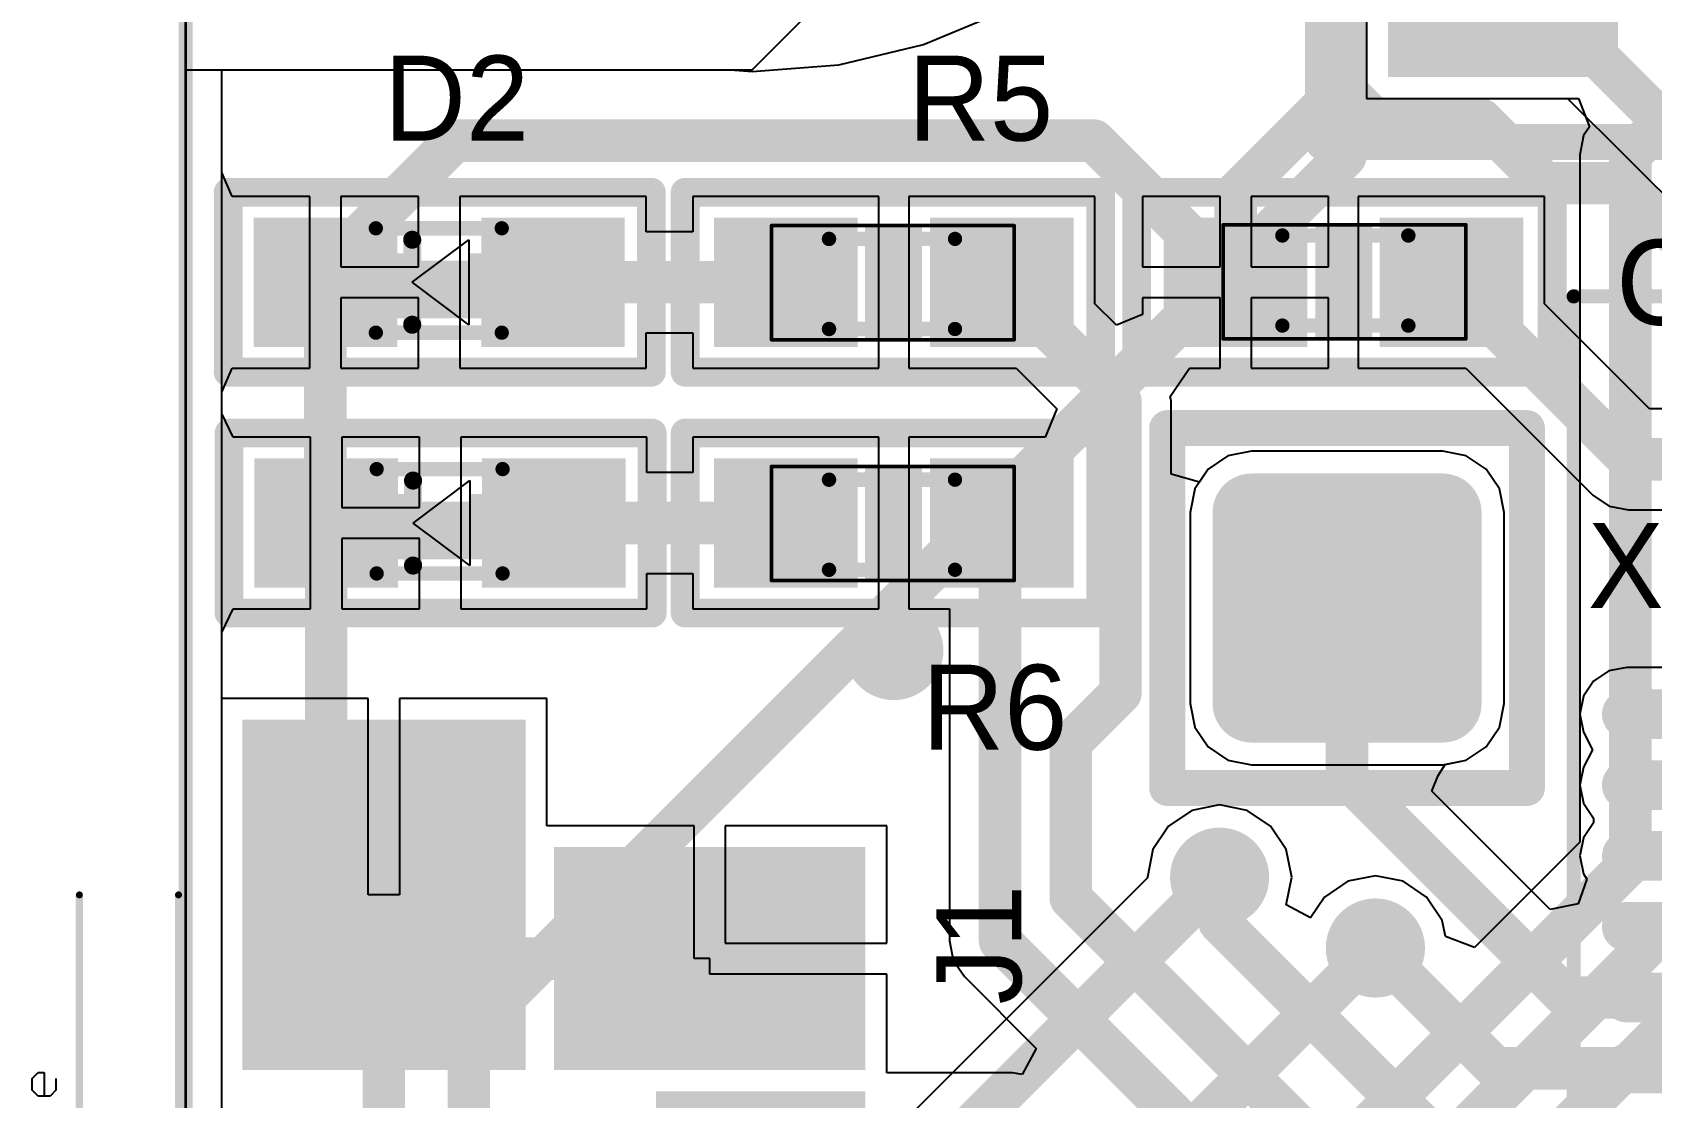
# Model space of a CAD drawing. Header units: millimetres. Extents: x 59 to 152, y 30 to 146.
# Drawn here: x 58.92 to 70.35, y 124.84 to 132.36 of the extents above; entities that cross this region are included whole.
import ezdxf

# ---------------------------------------------------------------- set-up
doc = ezdxf.new("R2010")
doc.units = ezdxf.units.MM
for name, color, linetype in [('BottomLayer', 5, 'Continuous'), ('BottomSolder', 6, 'Continuous'), ('KeepOutLayer', 6, 'Continuous'), ('Mechanical1', 6, 'Continuous'), ('Mechanical15', 56, 'Continuous'), ('Mechanical16', 56, 'Continuous'), ('Mechanical6', 56, 'Continuous'), ('MultiLayer', 9, 'Continuous'), ('PadHoleLayer', 156, 'Continuous'), ('TopLayer', 1, 'Continuous'), ('TopOverlay', 2, 'Continuous'), ('TopPaste', 8, 'Continuous'), ('TopSolder', 216, 'Continuous'), ('ViaHoleLayer', 16, 'Continuous')]:
    doc.layers.add(name, color=color, linetype=linetype)

# ---------------------------------------------------------------- blocks, each defined once
blk = doc.blocks.new('C0603_176')
at = {"layer": 'Mechanical16'}
for points, const_width in [([(-0.85, 0.406), (0.864, 0.406)], 0.0254), ([(-0.85, -0.4), (-0.85, 0.406)], 0.0254), ([(-0.432, 0.33), (0.457, 0.33)], 0.102), ([(0.864, -0.4), (0.864, 0.406)], 0.0254), ([(-0.432, -0.306), (0.457, -0.306)], 0.102), ([(-0.85, -0.4), (0.864, -0.4)], 0.0254)]:
    blk.add_lwpolyline(points, dxfattribs=dict(at, const_width=const_width))
for points, const_width in [([(-0.856, 0.406, 1), (-0.844, 0.406, 1)], 0.0127), ([(-0.856, 0.406, 1), (-0.844, 0.406, 1)], 0.0127), ([(-0.457, 0.33, 1), (-0.407, 0.33, 1)], 0.0508), ([(0.432, 0.33, 1), (0.483, 0.33, 1)], 0.0508), ([(0.857, 0.406, 1), (0.87, 0.406, 1)], 0.0127), ([(0.857, 0.406, 1), (0.87, 0.406, 1)], 0.0127), ([(-0.457, -0.306, 1), (-0.407, -0.306, 1)], 0.0508), ([(0.432, -0.306, 1), (0.483, -0.306, 1)], 0.0508), ([(-0.856, -0.4, 1), (-0.844, -0.4, 1)], 0.0127), ([(-0.856, -0.4, 1), (-0.844, -0.4, 1)], 0.0127), ([(0.857, -0.4, 1), (0.87, -0.4, 1)], 0.0127), ([(0.857, -0.4, 1), (0.87, -0.4, 1)], 0.0127)]:
    blk.add_lwpolyline(points, format="xyb", close=True, dxfattribs=dict(at, const_width=const_width))
for points in [[(-0.838, -0.4), (-0.432, -0.4), (-0.838, 0.406), (-0.432, 0.406)], [(0.432, -0.4), (0.838, -0.4), (0.432, 0.406), (0.838, 0.406)]]:
    blk.add_solid(points, dxfattribs=at)
at = {"layer": 'Mechanical6'}
blk.add_solid([(-0.2, -0.4), (0.203, -0.4), (-0.2, 0.406), (0.203, 0.406)], dxfattribs=at)
at = {"layer": 'TopLayer'}
for points in [[(-1.219, -0.406), (-0.305, -0.406), (-1.219, 0.406), (-0.305, 0.406)], [(0.305, -0.406), (1.219, -0.406), (0.305, 0.406), (1.219, 0.406)]]:
    blk.add_solid(points, dxfattribs=at)
at = {"layer": 'TopOverlay', "const_width": 0.203}
for points in [[(-1.46, 0.635), (1.473, 0.635)], [(-1.46, -0.635), (-1.46, 0.635)], [(1.473, -0.635), (1.473, 0.635)], [(-1.46, -0.635), (1.473, -0.635)]]:
    blk.add_lwpolyline(points, dxfattribs=at)
at = {"layer": 'TopOverlay', "const_width": 0.102}
for points in [[(-1.511, 0.635, 1), (-1.41, 0.635, 1)], [(-1.511, 0.635, 1), (-1.41, 0.635, 1)], [(1.422, 0.635, 1), (1.524, 0.635, 1)], [(1.422, 0.635, 1), (1.524, 0.635, 1)], [(-1.511, -0.635, 1), (-1.41, -0.635, 1)], [(-1.511, -0.635, 1), (-1.41, -0.635, 1)], [(1.422, -0.635, 1), (1.524, -0.635, 1)], [(1.422, -0.635, 1), (1.524, -0.635, 1)]]:
    blk.add_lwpolyline(points, format="xyb", close=True, dxfattribs=at)
at = {"layer": 'TopPaste'}
for points in [[(-1.219, -0.406), (-0.305, -0.406), (-1.219, 0.406), (-0.305, 0.406)], [(0.305, -0.406), (1.219, -0.406), (0.305, 0.406), (1.219, 0.406)]]:
    blk.add_solid(points, dxfattribs=at)
at = {"layer": 'TopSolder'}
for points in [[(-1.269, -0.456), (-0.255, -0.456), (-1.269, 0.456), (-0.255, 0.456)], [(0.255, -0.456), (1.269, -0.456), (0.255, 0.456), (1.269, 0.456)]]:
    blk.add_solid(points, dxfattribs=at)
blk = doc.blocks.new('CHIP_LED0603_215')
at = {"layer": 'Mechanical16', "const_width": 0.102}
for points in [[(-0.356, 0.457), (-0.356, -0.432)], [(0.381, 0.457), (0.381, -0.432)]]:
    blk.add_lwpolyline(points, dxfattribs=at)
at = {"layer": 'Mechanical16', "const_width": 0.0508}
for points in [[(-0.381, 0.457, 1), (-0.331, 0.457, 1)], [(0.356, 0.457, 1), (0.406, 0.457, 1)], [(-0.381, -0.432, 1), (-0.331, -0.432, 1)], [(0.356, -0.432, 1), (0.406, -0.432, 1)]]:
    blk.add_lwpolyline(points, format="xyb", close=True, dxfattribs=at)
at = {"layer": 'Mechanical16'}
for points in [[(-0.203, 0.203), (0.203, 0.203), (-0.203, 1.067), (0.203, 1.067)], [(-0.203, -1.067), (0.203, -1.067), (-0.203, -0.203), (0.203, -0.203)]]:
    blk.add_solid(points, dxfattribs=at)
at = {"layer": 'Mechanical6'}
blk.add_solid([(-0.255, -0.402), (0.152, -0.402), (-0.255, 0.405), (0.152, 0.405)], dxfattribs=at)
at = {"layer": 'TopLayer'}
for points in [[(0.406, 0.356), (0.406, 1.27), (-0.406, 0.356), (-0.406, 1.27)], [(0.406, -1.251), (0.406, -0.337), (-0.406, -1.251), (-0.406, -0.337)]]:
    blk.add_solid(points, dxfattribs=at)
at = {"layer": 'TopOverlay'}
for p, q in [((-0.3, -0.2), (0, 0.2)), ((0, 0.2), (0.3, -0.2)), ((0.3, -0.2), (-0.3, -0.2))]:
    blk.add_line(p, q, dxfattribs=at)
for points, const_width in [([(-0.635, 1.499), (0.635, 1.499)], 0.203), ([(-0.635, 1.499), (-0.635, -1.488)], 0.203), ([(0.635, 1.499), (0.635, -1.488)], 0.203), ([(-0.3, 0.2), (0.3, 0.2)], 0.127), ([(-0.635, -1.488), (0.635, -1.488)], 0.203)]:
    blk.add_lwpolyline(points, dxfattribs=dict(at, const_width=const_width))
for points, const_width in [([(-0.686, 1.499, 1), (-0.584, 1.499, 1)], 0.102), ([(-0.686, 1.499, 1), (-0.584, 1.499, 1)], 0.102), ([(0.584, 1.499, 1), (0.686, 1.499, 1)], 0.102), ([(0.584, 1.499, 1), (0.686, 1.499, 1)], 0.102), ([(-0.332, 0.2, 1), (-0.268, 0.2, 1)], 0.0635), ([(0.268, 0.2, 1), (0.332, 0.2, 1)], 0.0635), ([(-0.686, -1.488, 1), (-0.584, -1.488, 1)], 0.102), ([(-0.686, -1.488, 1), (-0.584, -1.488, 1)], 0.102), ([(0.584, -1.488, 1), (0.686, -1.488, 1)], 0.102), ([(0.584, -1.488, 1), (0.686, -1.488, 1)], 0.102)]:
    blk.add_lwpolyline(points, format="xyb", close=True, dxfattribs=dict(at, const_width=const_width))
at = {"layer": 'TopPaste'}
for points in [[(0.406, 0.356), (0.406, 1.27), (-0.406, 0.356), (-0.406, 1.27)], [(0.406, -1.251), (0.406, -0.337), (-0.406, -1.251), (-0.406, -0.337)]]:
    blk.add_solid(points, dxfattribs=at)
at = {"layer": 'TopSolder'}
for points in [[(0.456, 0.306), (0.456, 1.32), (-0.456, 0.306), (-0.456, 1.32)], [(0.456, -1.301), (0.456, -0.287), (-0.456, -1.301), (-0.456, -0.287)]]:
    blk.add_solid(points, dxfattribs=at)
blk = doc.blocks.new('CHIP_LED0603_216')
at = {"layer": 'Mechanical16', "const_width": 0.102}
for points in [[(-0.356, 0.457), (-0.356, -0.432)], [(0.381, 0.457), (0.381, -0.432)]]:
    blk.add_lwpolyline(points, dxfattribs=at)
at = {"layer": 'Mechanical16', "const_width": 0.0508}
for points in [[(-0.381, 0.457, 1), (-0.331, 0.457, 1)], [(0.356, 0.457, 1), (0.406, 0.457, 1)], [(-0.381, -0.432, 1), (-0.331, -0.432, 1)], [(0.356, -0.432, 1), (0.406, -0.432, 1)]]:
    blk.add_lwpolyline(points, format="xyb", close=True, dxfattribs=at)
at = {"layer": 'Mechanical16'}
for points in [[(-0.202, 0.203), (0.205, 0.203), (-0.202, 1.067), (0.205, 1.067)], [(-0.202, -1.067), (0.205, -1.067), (-0.202, -0.203), (0.205, -0.203)]]:
    blk.add_solid(points, dxfattribs=at)
at = {"layer": 'Mechanical6'}
blk.add_solid([(-0.255, -0.4), (0.152, -0.4), (-0.255, 0.406), (0.152, 0.406)], dxfattribs=at)
at = {"layer": 'TopLayer'}
for points in [[(0.406, 0.356), (0.406, 1.27), (-0.406, 0.356), (-0.406, 1.27)], [(0.406, -1.251), (0.406, -0.337), (-0.406, -1.251), (-0.406, -0.337)]]:
    blk.add_solid(points, dxfattribs=at)
at = {"layer": 'TopOverlay'}
for p, q in [((-0.3, -0.2), (0, 0.2)), ((0, 0.2), (0.3, -0.2)), ((0.3, -0.2), (-0.3, -0.2))]:
    blk.add_line(p, q, dxfattribs=at)
for points, const_width in [([(-0.635, 1.499), (0.635, 1.499)], 0.203), ([(-0.635, 1.499), (-0.635, -1.488)], 0.203), ([(0.635, 1.499), (0.635, -1.488)], 0.203), ([(-0.3, 0.2), (0.3, 0.2)], 0.127), ([(-0.635, -1.488), (0.635, -1.488)], 0.203)]:
    blk.add_lwpolyline(points, dxfattribs=dict(at, const_width=const_width))
for points, const_width in [([(-0.686, 1.499, 1), (-0.584, 1.499, 1)], 0.102), ([(-0.686, 1.499, 1), (-0.584, 1.499, 1)], 0.102), ([(0.584, 1.499, 1), (0.686, 1.499, 1)], 0.102), ([(0.584, 1.499, 1), (0.686, 1.499, 1)], 0.102), ([(-0.332, 0.2, 1), (-0.268, 0.2, 1)], 0.0635), ([(0.268, 0.2, 1), (0.332, 0.2, 1)], 0.0635), ([(-0.686, -1.488, 1), (-0.584, -1.488, 1)], 0.102), ([(-0.686, -1.488, 1), (-0.584, -1.488, 1)], 0.102), ([(0.584, -1.488, 1), (0.686, -1.488, 1)], 0.102), ([(0.584, -1.488, 1), (0.686, -1.488, 1)], 0.102)]:
    blk.add_lwpolyline(points, format="xyb", close=True, dxfattribs=dict(at, const_width=const_width))
at = {"layer": 'TopPaste'}
for points in [[(0.406, 0.356), (0.406, 1.27), (-0.406, 0.356), (-0.406, 1.27)], [(0.406, -1.251), (0.406, -0.337), (-0.406, -1.251), (-0.406, -0.337)]]:
    blk.add_solid(points, dxfattribs=at)
at = {"layer": 'TopSolder'}
for points in [[(0.456, 0.306), (0.456, 1.32), (-0.456, 0.306), (-0.456, 1.32)], [(0.456, -1.301), (0.456, -0.287), (-0.456, -1.301), (-0.456, -0.287)]]:
    blk.add_solid(points, dxfattribs=at)
blk = doc.blocks.new('USB_______B_238')
at = {"layer": 'Mechanical1'}
for p, q in [((-5.142, 1.616), (-5.1, 1.658)), ((-5.142, 1.533), (-5.142, 1.616)), ((-5.1, 1.658), (-5.058, 1.658)), ((-5.058, 1.658), (-5.058, 1.491)), ((-4.975, 1.616), (-4.975, 1.533)), ((-5.1, 1.491), (-5.142, 1.533)), ((-5.017, 1.491), (-5.1, 1.491)), ((-4.975, 1.533), (-5.017, 1.491))]:
    blk.add_line(p, q, dxfattribs=at)
at = {"layer": 'Mechanical1', "const_width": 0.05}
for points in [[(-4.81, -2.912), (-4.81, 2.912)], [(-4.11, -2.912), (-4.11, 2.912)]]:
    blk.add_lwpolyline(points, dxfattribs=at)
at = {"layer": 'Mechanical1', "const_width": 0.025}
for points in [[(-4.822, 2.912, 1), (-4.798, 2.912, 1)], [(-4.122, 2.912, 1), (-4.098, 2.912, 1)]]:
    blk.add_lwpolyline(points, format="xyb", close=True, dxfattribs=at)
at = {"layer": 'PadHoleLayer'}
blk.add_lwpolyline([(-0.36, 2.462), (-0.36, 2.462, -1), (-0.36, 2.462), (-0.36, 2.462, -1)], format="xyb", close=True, dxfattribs=at)
at = {"layer": 'TopLayer'}
for points in [[(-3.61, 1.725), (-1.71, 1.725), (-3.61, 4.1), (-1.71, 4.1)], [(-1.41, 1.725), (0.69, 1.725), (-1.41, 3.2), (0.69, 3.2)]]:
    blk.add_solid(points, dxfattribs=at)
at = {"layer": 'TopPaste'}
for points in [[(-3.61, 1.725), (-1.71, 1.725), (-3.61, 4.1), (-1.71, 4.1)], [(-1.41, 1.725), (0.69, 1.725), (-1.41, 3.2), (0.69, 3.2)]]:
    blk.add_solid(points, dxfattribs=at)
at = {"layer": 'TopSolder'}
for points in [[(-3.66, 1.675), (-1.66, 1.675), (-3.66, 4.15), (-1.66, 4.15)], [(-1.46, 1.675), (0.74, 1.675), (-1.46, 3.25), (0.74, 3.25)], [(0.74, 1.075), (0.74, 1.525), (-0.74, 1.075), (-0.74, 1.525)]]:
    blk.add_solid(points, dxfattribs=at)
blk = doc.blocks.new('1X03_239')
at = {"layer": 'BottomLayer'}
blk.add_solid([(-1.778, -0.762), (-1.778, 0.762), (-3.302, -0.762), (-3.302, 0.762)], dxfattribs=at)
at = {"layer": 'BottomSolder'}
blk.add_solid([(-1.728, -0.812), (-1.728, 0.812), (-3.352, -0.812), (-3.352, 0.812)], dxfattribs=at)
at = {"layer": 'MultiLayer'}
blk.add_solid([(-1.778, -0.762), (-1.778, 0.762), (-3.302, -0.762), (-3.302, 0.762)], dxfattribs=at)
at = {"layer": 'PadHoleLayer', "const_width": 0.508}
blk.add_lwpolyline([(-2.794, 0, 1), (-2.286, 0, 1)], format="xyb", close=True, dxfattribs=at)
at = {"layer": 'TopLayer'}
blk.add_solid([(-1.778, -0.762), (-1.778, 0.762), (-3.302, -0.762), (-3.302, 0.762)], dxfattribs=at)
at = {"layer": 'TopOverlay', "const_width": 0.254}
for points in [[(-3.81, 1.27), (-3.81, -1.27)], [(-3.81, 1.27), (-1.27, 1.27)]]:
    blk.add_lwpolyline(points, dxfattribs=at)
at = {"layer": 'TopOverlay', "const_width": 0.127}
blk.add_lwpolyline([(-3.873, 1.27, 1), (-3.747, 1.27, 1)], format="xyb", close=True, dxfattribs=at)
blk.add_lwpolyline([(-3.873, 1.27, 1), (-3.747, 1.27, 1)], format="xyb", close=True, dxfattribs=at)
at = {"layer": 'TopSolder'}
blk.add_solid([(-1.728, -0.812), (-1.728, 0.812), (-3.352, -0.812), (-3.352, 0.812)], dxfattribs=at)
blk = doc.blocks.new('R0603_257')
at = {"layer": 'Mechanical16'}
for points, const_width in [([(-0.85, 0.406), (-0.85, -0.4)], 0.0254), ([(0.864, 0.406), (-0.85, 0.406)], 0.0254), ([(0.457, 0.33), (-0.432, 0.33)], 0.102), ([(0.864, 0.406), (0.864, -0.4)], 0.0254), ([(0.457, -0.306), (-0.432, -0.306)], 0.102), ([(0.864, -0.4), (-0.85, -0.4)], 0.0254)]:
    blk.add_lwpolyline(points, dxfattribs=dict(at, const_width=const_width))
for points, const_width in [([(-0.856, 0.406, 1), (-0.844, 0.406, 1)], 0.0127), ([(-0.856, 0.406, 1), (-0.844, 0.406, 1)], 0.0127), ([(-0.457, 0.33, 1), (-0.407, 0.33, 1)], 0.0508), ([(0.432, 0.33, 1), (0.483, 0.33, 1)], 0.0508), ([(0.857, 0.406, 1), (0.87, 0.406, 1)], 0.0127), ([(0.857, 0.406, 1), (0.87, 0.406, 1)], 0.0127), ([(-0.457, -0.306, 1), (-0.407, -0.306, 1)], 0.0508), ([(0.432, -0.306, 1), (0.483, -0.306, 1)], 0.0508), ([(-0.856, -0.4, 1), (-0.844, -0.4, 1)], 0.0127), ([(-0.856, -0.4, 1), (-0.844, -0.4, 1)], 0.0127), ([(0.857, -0.4, 1), (0.87, -0.4, 1)], 0.0127), ([(0.857, -0.4, 1), (0.87, -0.4, 1)], 0.0127)]:
    blk.add_lwpolyline(points, format="xyb", close=True, dxfattribs=dict(at, const_width=const_width))
for points in [[(-0.838, -0.4), (-0.432, -0.4), (-0.838, 0.406), (-0.432, 0.406)], [(0.432, -0.4), (0.838, -0.4), (0.432, 0.406), (0.838, 0.406)]]:
    blk.add_solid(points, dxfattribs=at)
at = {"layer": 'Mechanical6'}
blk.add_solid([(-0.2, -0.4), (0.203, -0.4), (-0.2, 0.406), (0.203, 0.406)], dxfattribs=at)
at = {"layer": 'TopLayer'}
for points in [[(-1.219, -0.406), (-0.305, -0.406), (-1.219, 0.406), (-0.305, 0.406)], [(0.305, -0.406), (1.219, -0.406), (0.305, 0.406), (1.219, 0.406)]]:
    blk.add_solid(points, dxfattribs=at)
at = {"layer": 'TopOverlay', "const_width": 0.203}
for points in [[(-1.46, 0.635), (-1.46, -0.635)], [(1.473, 0.635), (-1.46, 0.635)], [(1.473, 0.635), (1.473, -0.635)], [(1.473, -0.635), (-1.46, -0.635)]]:
    blk.add_lwpolyline(points, dxfattribs=at)
at = {"layer": 'TopOverlay', "const_width": 0.102}
for points in [[(-1.511, 0.635, 1), (-1.41, 0.635, 1)], [(-1.511, 0.635, 1), (-1.41, 0.635, 1)], [(1.422, 0.635, 1), (1.524, 0.635, 1)], [(1.422, 0.635, 1), (1.524, 0.635, 1)], [(-1.511, -0.635, 1), (-1.41, -0.635, 1)], [(-1.511, -0.635, 1), (-1.41, -0.635, 1)], [(1.422, -0.635, 1), (1.524, -0.635, 1)], [(1.422, -0.635, 1), (1.524, -0.635, 1)]]:
    blk.add_lwpolyline(points, format="xyb", close=True, dxfattribs=at)
at = {"layer": 'TopPaste'}
for points in [[(-1.219, -0.406), (-0.305, -0.406), (-1.219, 0.406), (-0.305, 0.406)], [(0.305, -0.406), (1.219, -0.406), (0.305, 0.406), (1.219, 0.406)]]:
    blk.add_solid(points, dxfattribs=at)
at = {"layer": 'TopSolder'}
for points in [[(-1.269, -0.456), (-0.255, -0.456), (-1.269, 0.456), (-0.255, 0.456)], [(0.255, -0.456), (1.269, -0.456), (0.255, 0.456), (1.269, 0.456)]]:
    blk.add_solid(points, dxfattribs=at)
blk = doc.blocks.new('R0603_258')
at = {"layer": 'Mechanical16'}
for points, const_width in [([(-0.85, 0.406), (-0.85, -0.4)], 0.0254), ([(0.864, 0.406), (-0.85, 0.406)], 0.0254), ([(0.457, 0.33), (-0.432, 0.33)], 0.102), ([(0.864, 0.406), (0.864, -0.4)], 0.0254), ([(0.457, -0.306), (-0.432, -0.306)], 0.102), ([(0.864, -0.4), (-0.85, -0.4)], 0.0254)]:
    blk.add_lwpolyline(points, dxfattribs=dict(at, const_width=const_width))
for points, const_width in [([(-0.856, 0.406, 1), (-0.844, 0.406, 1)], 0.0127), ([(-0.856, 0.406, 1), (-0.844, 0.406, 1)], 0.0127), ([(-0.457, 0.33, 1), (-0.407, 0.33, 1)], 0.0508), ([(0.432, 0.33, 1), (0.483, 0.33, 1)], 0.0508), ([(0.857, 0.406, 1), (0.87, 0.406, 1)], 0.0127), ([(0.857, 0.406, 1), (0.87, 0.406, 1)], 0.0127), ([(-0.457, -0.306, 1), (-0.407, -0.306, 1)], 0.0508), ([(0.432, -0.306, 1), (0.483, -0.306, 1)], 0.0508), ([(-0.856, -0.4, 1), (-0.844, -0.4, 1)], 0.0127), ([(-0.856, -0.4, 1), (-0.844, -0.4, 1)], 0.0127), ([(0.857, -0.4, 1), (0.87, -0.4, 1)], 0.0127), ([(0.857, -0.4, 1), (0.87, -0.4, 1)], 0.0127)]:
    blk.add_lwpolyline(points, format="xyb", close=True, dxfattribs=dict(at, const_width=const_width))
for points in [[(-0.838, -0.4), (-0.432, -0.4), (-0.838, 0.406), (-0.432, 0.406)], [(0.432, -0.4), (0.838, -0.4), (0.432, 0.406), (0.838, 0.406)]]:
    blk.add_solid(points, dxfattribs=at)
at = {"layer": 'Mechanical6'}
blk.add_solid([(-0.2, -0.4), (0.203, -0.4), (-0.2, 0.406), (0.203, 0.406)], dxfattribs=at)
at = {"layer": 'TopLayer'}
for points in [[(-1.219, -0.406), (-0.305, -0.406), (-1.219, 0.406), (-0.305, 0.406)], [(0.305, -0.406), (1.219, -0.406), (0.305, 0.406), (1.219, 0.406)]]:
    blk.add_solid(points, dxfattribs=at)
at = {"layer": 'TopOverlay', "const_width": 0.203}
for points in [[(-1.46, 0.635), (-1.46, -0.635)], [(1.473, 0.635), (-1.46, 0.635)], [(1.473, 0.635), (1.473, -0.635)], [(1.473, -0.635), (-1.46, -0.635)]]:
    blk.add_lwpolyline(points, dxfattribs=at)
at = {"layer": 'TopOverlay', "const_width": 0.102}
for points in [[(-1.511, 0.635, 1), (-1.41, 0.635, 1)], [(-1.511, 0.635, 1), (-1.41, 0.635, 1)], [(1.422, 0.635, 1), (1.524, 0.635, 1)], [(1.422, 0.635, 1), (1.524, 0.635, 1)], [(-1.511, -0.635, 1), (-1.41, -0.635, 1)], [(-1.511, -0.635, 1), (-1.41, -0.635, 1)], [(1.422, -0.635, 1), (1.524, -0.635, 1)], [(1.422, -0.635, 1), (1.524, -0.635, 1)]]:
    blk.add_lwpolyline(points, format="xyb", close=True, dxfattribs=at)
at = {"layer": 'TopPaste'}
for points in [[(-1.219, -0.406), (-0.305, -0.406), (-1.219, 0.406), (-0.305, 0.406)], [(0.305, -0.406), (1.219, -0.406), (0.305, 0.406), (1.219, 0.406)]]:
    blk.add_solid(points, dxfattribs=at)
at = {"layer": 'TopSolder'}
for points in [[(-1.269, -0.456), (-0.255, -0.456), (-1.269, 0.456), (-0.255, 0.456)], [(0.255, -0.456), (1.269, -0.456), (0.255, 0.456), (1.269, 0.456)]]:
    blk.add_solid(points, dxfattribs=at)
blk = doc.blocks.new('LQFP64_N_306')
at = {"layer": 'Mechanical15', "const_width": 0.1}
for points in [[(6.7, 6.7), (6.7, -6.7)], [(6.7, -6.7), (-6.7, -6.7)]]:
    blk.add_lwpolyline(points, dxfattribs=at)
at = {"layer": 'Mechanical15', "const_width": 0.05}
blk.add_lwpolyline([(6.675, -6.7, 1), (6.725, -6.7, 1)], format="xyb", close=True, dxfattribs=at)
blk.add_lwpolyline([(6.675, -6.7, 1), (6.725, -6.7, 1)], format="xyb", close=True, dxfattribs=at)
at = {"layer": 'TopLayer', "const_width": 0.25}
for points in [[(4.775, -1.25), (6.325, -1.25)], [(4.775, -1.75), (6.325, -1.75)], [(4.775, -2.25), (6.325, -2.25)], [(4.775, -2.75), (6.325, -2.75)], [(4.775, -3.25), (6.325, -3.25)], [(4.775, -3.75), (6.325, -3.75)]]:
    blk.add_lwpolyline(points, dxfattribs=at)
at = {"layer": 'TopLayer', "const_width": 0.125}
for points in [[(6.263, -1.25, 1), (6.388, -1.25, 1)], [(6.263, -1.75, 1), (6.388, -1.75, 1)], [(6.263, -2.25, 1), (6.388, -2.25, 1)], [(6.263, -2.75, 1), (6.388, -2.75, 1)], [(6.263, -3.25, 1), (6.388, -3.25, 1)], [(6.263, -3.75, 1), (6.388, -3.75, 1)]]:
    blk.add_lwpolyline(points, format="xyb", close=True, dxfattribs=at)
at = {"layer": 'TopPaste', "const_width": 0.25}
for points in [[(4.775, -1.25), (6.325, -1.25)], [(4.775, -1.75), (6.325, -1.75)], [(4.775, -2.25), (6.325, -2.25)], [(4.775, -2.75), (6.325, -2.75)], [(4.775, -3.25), (6.325, -3.25)], [(4.775, -3.75), (6.325, -3.75)]]:
    blk.add_lwpolyline(points, dxfattribs=at)
at = {"layer": 'TopPaste', "const_width": 0.125}
for points in [[(6.263, -1.25, 1), (6.388, -1.25, 1)], [(6.263, -1.75, 1), (6.388, -1.75, 1)], [(6.263, -2.25, 1), (6.388, -2.25, 1)], [(6.263, -2.75, 1), (6.388, -2.75, 1)], [(6.263, -3.25, 1), (6.388, -3.25, 1)], [(6.263, -3.75, 1), (6.388, -3.75, 1)]]:
    blk.add_lwpolyline(points, format="xyb", close=True, dxfattribs=at)
at = {"layer": 'TopSolder', "const_width": 0.35}
for points in [[(4.775, -1.25), (6.325, -1.25)], [(4.775, -1.75), (6.325, -1.75)], [(4.775, -2.25), (6.325, -2.25)], [(4.775, -2.75), (6.325, -2.75)], [(4.775, -3.25), (6.325, -3.25)], [(4.775, -3.75), (6.325, -3.75)]]:
    blk.add_lwpolyline(points, dxfattribs=at)
at = {"layer": 'TopSolder', "const_width": 0.175}
for points in [[(6.238, -1.25, 1), (6.413, -1.25, 1)], [(6.238, -1.75, 1), (6.413, -1.75, 1)], [(6.238, -2.25, 1), (6.413, -2.25, 1)], [(6.238, -2.75, 1), (6.413, -2.75, 1)], [(6.238, -3.25, 1), (6.413, -3.25, 1)], [(6.238, -3.75, 1), (6.413, -3.75, 1)]]:
    blk.add_lwpolyline(points, format="xyb", close=True, dxfattribs=at)
blk = doc.blocks.new('P___H______1_1_TH_P_____2_54___324')
at = {"layer": 'BottomLayer', "const_width": 0.225}
for points in [[(-0.787, 0.675, 1), (-0.563, 0.675, 1)], [(0.563, 0.675, 1), (0.787, 0.675, 1)], [(-0.787, -0.675, 1), (-0.563, -0.675, 1)], [(0.563, -0.675, 1), (0.787, -0.675, 1)]]:
    blk.add_lwpolyline(points, format="xyb", close=True, dxfattribs=at)
at = {"layer": 'BottomLayer'}
for points in [[(-0.675, -0.9), (0.675, -0.9), (-0.675, 0.9), (0.675, 0.9)], [(-0.9, -0.675), (0.9, -0.675), (-0.9, 0.675), (0.9, 0.675)]]:
    blk.add_solid(points, dxfattribs=at)
at = {"layer": 'BottomSolder', "const_width": 0.275}
for points in [[(-0.812, 0.675, 1), (-0.538, 0.675, 1)], [(0.538, 0.675, 1), (0.812, 0.675, 1)], [(-0.812, -0.675, 1), (-0.538, -0.675, 1)], [(0.538, -0.675, 1), (0.812, -0.675, 1)]]:
    blk.add_lwpolyline(points, format="xyb", close=True, dxfattribs=at)
at = {"layer": 'BottomSolder'}
for points in [[(-0.675, -0.95), (0.675, -0.95), (-0.675, 0.95), (0.675, 0.95)], [(-0.95, -0.675), (0.95, -0.675), (-0.95, 0.675), (0.95, 0.675)]]:
    blk.add_solid(points, dxfattribs=at)
at = {"layer": 'Mechanical1', "const_width": 0.2}
for points in [[(-1.27, 1.27), (1.27, 1.27)], [(-1.27, -1.27), (-1.27, 1.27)], [(1.27, -1.27), (1.27, 1.27)], [(-1.27, -1.27), (1.27, -1.27)]]:
    blk.add_lwpolyline(points, dxfattribs=at)
at = {"layer": 'Mechanical1', "const_width": 0.1}
for points in [[(-1.32, 1.27, 1), (-1.22, 1.27, 1)], [(-1.32, 1.27, 1), (-1.22, 1.27, 1)], [(1.22, 1.27, 1), (1.32, 1.27, 1)], [(1.22, 1.27, 1), (1.32, 1.27, 1)], [(-1.32, -1.27, 1), (-1.22, -1.27, 1)], [(-1.32, -1.27, 1), (-1.22, -1.27, 1)], [(1.22, -1.27, 1), (1.32, -1.27, 1)], [(1.22, -1.27, 1), (1.32, -1.27, 1)]]:
    blk.add_lwpolyline(points, format="xyb", close=True, dxfattribs=at)
at = {"layer": 'MultiLayer', "const_width": 0.225}
for points in [[(-0.787, 0.675, 1), (-0.563, 0.675, 1)], [(0.563, 0.675, 1), (0.787, 0.675, 1)], [(-0.787, -0.675, 1), (-0.563, -0.675, 1)], [(0.563, -0.675, 1), (0.787, -0.675, 1)]]:
    blk.add_lwpolyline(points, format="xyb", close=True, dxfattribs=at)
at = {"layer": 'MultiLayer'}
for points in [[(-0.675, -0.9), (0.675, -0.9), (-0.675, 0.9), (0.675, 0.9)], [(-0.9, -0.675), (0.9, -0.675), (-0.9, 0.675), (0.9, 0.675)]]:
    blk.add_solid(points, dxfattribs=at)
at = {"layer": 'PadHoleLayer', "const_width": 0.5}
blk.add_lwpolyline([(-0.25, 0, 1), (0.25, 0, 1)], format="xyb", close=True, dxfattribs=at)
at = {"layer": 'TopLayer', "const_width": 0.225}
for points in [[(-0.787, 0.675, 1), (-0.563, 0.675, 1)], [(0.563, 0.675, 1), (0.787, 0.675, 1)], [(-0.787, -0.675, 1), (-0.563, -0.675, 1)], [(0.563, -0.675, 1), (0.787, -0.675, 1)]]:
    blk.add_lwpolyline(points, format="xyb", close=True, dxfattribs=at)
at = {"layer": 'TopLayer'}
for points in [[(-0.675, -0.9), (0.675, -0.9), (-0.675, 0.9), (0.675, 0.9)], [(-0.9, -0.675), (0.9, -0.675), (-0.9, 0.675), (0.9, 0.675)]]:
    blk.add_solid(points, dxfattribs=at)
at = {"layer": 'TopOverlay', "const_width": 0.254}
for points in [[(-1.27, 1.27), (1.27, 1.27)], [(-1.27, -1.27), (-1.27, 1.27)], [(-1.27, 1.27), (1.27, 1.27)], [(1.27, -1.27), (1.27, 1.27)], [(-1.27, -1.27), (1.27, -1.27)]]:
    blk.add_lwpolyline(points, dxfattribs=at)
at = {"layer": 'TopOverlay', "const_width": 0.127}
for points in [[(-1.333, 1.27, 1), (-1.206, 1.27, 1)], [(-1.333, 1.27, 1), (-1.206, 1.27, 1)], [(-1.333, 1.27, 1), (-1.206, 1.27, 1)], [(1.206, 1.27, 1), (1.333, 1.27, 1)], [(1.206, 1.27, 1), (1.333, 1.27, 1)], [(1.206, 1.27, 1), (1.333, 1.27, 1)], [(-1.333, -1.27, 1), (-1.206, -1.27, 1)], [(-1.333, -1.27, 1), (-1.206, -1.27, 1)], [(1.206, -1.27, 1), (1.333, -1.27, 1)], [(1.206, -1.27, 1), (1.333, -1.27, 1)]]:
    blk.add_lwpolyline(points, format="xyb", close=True, dxfattribs=at)
at = {"layer": 'TopSolder', "const_width": 0.275}
for points in [[(-0.812, 0.675, 1), (-0.538, 0.675, 1)], [(0.538, 0.675, 1), (0.812, 0.675, 1)], [(-0.812, -0.675, 1), (-0.538, -0.675, 1)], [(0.538, -0.675, 1), (0.812, -0.675, 1)]]:
    blk.add_lwpolyline(points, format="xyb", close=True, dxfattribs=at)
at = {"layer": 'TopSolder'}
for points in [[(-0.675, -0.95), (0.675, -0.95), (-0.675, 0.95), (0.675, 0.95)], [(-0.95, -0.675), (0.95, -0.675), (-0.95, 0.675), (0.95, 0.675)]]:
    blk.add_solid(points, dxfattribs=at)

msp = doc.modelspace()

# ---------------------------------------------------------------- linework, layer by layer
at = {"layer": 'BottomLayer'}
for p, q in [((60, 140), (60, 132.1)), ((64, 132.1), (67.9, 136)), ((68.338, 133.822), (68.338, 131.898)), ((65.209, 132.279), (65.776, 132.514)), ((64.612, 132.136), (65.209, 132.279)), ((60, 132.1), (64, 132.1)), ((60.255, 47.912), (60.255, 132.1)), ((60.255, 132.1), (63.847, 132.1)), ((63.847, 132.1), (64, 132.088)), ((64, 132.088), (64.612, 132.136)), ((68.338, 131.898), (69.833, 131.898)), ((69.833, 131.898), (69.911, 131.698)), ((69.911, 131.698), (69.87, 131.637)), ((69.87, 131.637), (69.843, 131.5)), ((69.843, 131.5), (69.843, 126.648)), ((67.525, 129.408), (67.359, 129.375)), ((68.875, 129.408), (67.525, 129.408)), ((69.041, 129.375), (68.875, 129.408)), ((67.359, 129.375), (67.219, 129.281)), ((69.181, 129.281), (69.041, 129.375)), ((67.219, 129.281), (67.125, 129.141)), ((69.275, 129.141), (69.181, 129.281)), ((67.125, 129.141), (67.092, 128.975)), ((69.308, 128.975), (69.275, 129.141)), ((67.092, 128.975), (67.092, 127.625)), ((69.308, 127.625), (69.308, 128.975)), ((67.092, 127.625), (67.125, 127.459)), ((69.275, 127.459), (69.308, 127.625)), ((67.125, 127.459), (67.219, 127.319)), ((69.181, 127.319), (69.275, 127.459)), ((67.219, 127.319), (67.359, 127.225)), ((69.041, 127.225), (69.181, 127.319)), ((67.359, 127.225), (67.525, 127.192)), ((67.525, 127.192), (68.875, 127.192)), ((68.875, 127.192), (69.041, 127.225)), ((67.3, 126.91), (67.105, 126.871)), ((67.495, 126.871), (67.3, 126.91)), ((67.105, 126.871), (66.94, 126.76)), ((67.66, 126.76), (67.495, 126.871)), ((66.94, 126.76), (66.829, 126.595)), ((67.771, 126.595), (67.66, 126.76)), ((66.829, 126.595), (66.79, 126.4)), ((67.81, 126.4), (67.771, 126.595)), ((69.843, 126.648), (69.099, 125.904)), ((66.791, 126.396), (63.648, 123.252)), ((66.79, 126.4), (66.791, 126.396)), ((67.771, 126.205), (67.81, 126.4)), ((68.205, 126.371), (68.04, 126.26)), ((68.4, 126.41), (68.205, 126.371)), ((68.595, 126.371), (68.4, 126.41)), ((68.76, 126.26), (68.595, 126.371)), ((68.04, 126.26), (67.941, 126.113)), ((68.871, 126.095), (68.76, 126.26)), ((67.941, 126.113), (67.771, 126.205)), ((68.894, 125.981), (68.871, 126.095)), ((69.099, 125.904), (68.894, 125.981))]:
    msp.add_line(p, q, dxfattribs=at)
at = {"layer": 'BottomLayer', "const_width": 0.3}
for points in [[(68.188, 131.488), (68.188, 136.828)], [(70.2, 131.5), (70.85, 132.15)], [(62, 125.3), (68.188, 131.488)], [(70.2, 126.5), (70.2, 131.5)], [(63.9, 123), (67.3, 126.4)], [(65.2, 121.5), (70.2, 126.5)], [(65.7, 121.293), (70.7, 126.293)], [(66.2, 121.086), (71.2, 126.086)], [(64.6, 122.1), (68.4, 125.9)], [(62, 113.7), (62, 125.3)]]:
    msp.add_lwpolyline(points, dxfattribs=at)
at = {"layer": 'BottomLayer'}
for points, const_width in [([(68.113, 131.488, 1), (68.263, 131.488, 1)], 0.15), ([(68.113, 131.488, 1), (68.263, 131.488, 1)], 0.15), ([(70.125, 131.5, 1), (70.275, 131.5, 1)], 0.15), ([(70.125, 131.5, 1), (70.275, 131.5, 1)], 0.15), ([(64.85, 128, 1), (65.15, 128, 1)], 0.3), ([(67.15, 126.4, 1), (67.45, 126.4, 1)], 0.3), ([(67.225, 126.4, 1), (67.375, 126.4, 1)], 0.15), ([(70.125, 126.5, 1), (70.275, 126.5, 1)], 0.15), ([(70.125, 126.5, 1), (70.275, 126.5, 1)], 0.15), ([(68.25, 125.9, 1), (68.55, 125.9, 1)], 0.3), ([(68.325, 125.9, 1), (68.475, 125.9, 1)], 0.15), ([(61.925, 125.3, 1), (62.075, 125.3, 1)], 0.15), ([(61.925, 125.3, 1), (62.075, 125.3, 1)], 0.15)]:
    msp.add_lwpolyline(points, format="xyb", close=True, dxfattribs=dict(at, const_width=const_width))
at = {"layer": 'BottomSolder', "const_width": 0.35}
for points in [[(64.825, 128, 1), (65.175, 128, 1)], [(67.125, 126.4, 1), (67.475, 126.4, 1)], [(68.225, 125.9, 1), (68.575, 125.9, 1)]]:
    msp.add_lwpolyline(points, format="xyb", close=True, dxfattribs=at)
at = {"layer": 'KeepOutLayer', "const_width": 0.1}
msp.add_lwpolyline([(60, 40), (60, 140)], dxfattribs=at)
at = {"layer": 'Mechanical1', "const_width": 0.02}
msp.add_lwpolyline([(60, 40), (60, 140)], dxfattribs=at)
at = {"layer": 'MultiLayer', "const_width": 0.3}
for points in [[(64.85, 128, 1), (65.15, 128, 1)], [(67.15, 126.4, 1), (67.45, 126.4, 1)], [(68.25, 125.9, 1), (68.55, 125.9, 1)]]:
    msp.add_lwpolyline(points, format="xyb", close=True, dxfattribs=at)
at = {"layer": 'TopLayer'}
for p, q in [((60, 140), (60, 132.1)), ((64, 132.1), (67.9, 136)), ((68.338, 133.822), (68.338, 131.898)), ((65.209, 132.279), (65.776, 132.514)), ((64.612, 132.136), (65.209, 132.279)), ((60, 132.1), (64, 132.1)), ((60.255, 131.375), (60.255, 132.1)), ((60.255, 132.1), (63.847, 132.1)), ((63.847, 132.1), (64, 132.088)), ((64, 132.088), (64.612, 132.136)), ((68.338, 131.898), (69.757, 131.898)), ((69.757, 131.898), (70.808, 130.848)), ((60.33, 131.206), (60.255, 131.375)), ((60.455, 131.206), (60.33, 131.206)), ((60.877, 131.206), (60.455, 131.206)), ((60.877, 130.6), (60.877, 131.206)), ((61.644, 131.206), (61.097, 131.206)), ((61.097, 131.206), (61.097, 130.71)), ((61.644, 130.71), (61.644, 131.206)), ((63.251, 131.206), (61.937, 131.206)), ((61.937, 131.206), (61.937, 129.994)), ((63.251, 130.957), (63.251, 131.206)), ((64.895, 131.206), (63.581, 131.206)), ((63.581, 131.206), (63.581, 130.957)), ((64.895, 129.994), (64.895, 131.206)), ((66.419, 131.206), (65.105, 131.206)), ((65.105, 131.206), (65.105, 129.994)), ((66.419, 130.447), (66.419, 131.206)), ((67.303, 131.206), (66.755, 131.206)), ((66.755, 131.206), (66.755, 130.71)), ((67.303, 130.71), (67.303, 131.206)), ((68.07, 131.206), (67.523, 131.206)), ((67.523, 131.206), (67.523, 130.71)), ((68.07, 130.71), (68.07, 131.206)), ((69.594, 131.206), (68.279, 131.206)), ((68.279, 131.206), (68.279, 129.994)), ((69.594, 130.447), (69.594, 131.206)), ((63.581, 130.957), (63.251, 130.957)), ((61.097, 130.71), (61.644, 130.71)), ((66.755, 130.71), (67.303, 130.71)), ((67.523, 130.71), (68.07, 130.71)), ((60.877, 129.994), (60.877, 130.6)), ((61.644, 130.49), (61.097, 130.49)), ((61.097, 130.49), (61.097, 129.994)), ((61.644, 129.994), (61.644, 130.49)), ((66.571, 130.296), (66.419, 130.447)), ((67.303, 130.49), (66.755, 130.49)), ((66.755, 130.49), (66.755, 130.373)), ((67.303, 129.994), (67.303, 130.49)), ((68.07, 130.49), (67.523, 130.49)), ((67.523, 130.49), (67.523, 129.994)), ((68.07, 129.994), (68.07, 130.49)), ((70.334, 129.707), (69.594, 130.447)), ((66.755, 130.373), (66.571, 130.296)), ((63.251, 129.994), (63.251, 130.243)), ((63.251, 130.243), (63.581, 130.243)), ((63.581, 130.243), (63.581, 129.994)), ((60.255, 129.825), (60.33, 129.994)), ((60.33, 129.994), (60.455, 129.994)), ((60.455, 129.994), (60.877, 129.994)), ((61.097, 129.994), (61.644, 129.994)), ((61.937, 129.994), (63.251, 129.994)), ((63.581, 129.994), (64.895, 129.994)), ((65.105, 129.994), (65.864, 129.994)), ((65.864, 129.994), (66.151, 129.706)), ((66.951, 129.794), (67.088, 129.994)), ((67.088, 129.994), (67.303, 129.994)), ((67.523, 129.994), (68.07, 129.994)), ((68.279, 129.994), (69.038, 129.994)), ((69.038, 129.994), (69.934, 129.098)), ((60.255, 129.673), (60.255, 129.825)), ((66.957, 129.762), (66.951, 129.794)), ((66.957, 129.244), (66.957, 129.762)), ((60.336, 129.506), (60.255, 129.673)), ((66.151, 129.706), (66.068, 129.506)), ((72.418, 129.707), (70.334, 129.707)), ((60.455, 129.506), (60.336, 129.506)), ((60.883, 129.506), (60.455, 129.506)), ((60.883, 128.9), (60.883, 129.506)), ((61.651, 129.506), (61.103, 129.506)), ((61.103, 129.506), (61.103, 129.01)), ((61.651, 129.01), (61.651, 129.506)), ((63.257, 129.506), (61.943, 129.506)), ((61.943, 129.506), (61.943, 128.294)), ((63.257, 129.257), (63.257, 129.506)), ((64.895, 129.506), (63.581, 129.506)), ((63.581, 129.506), (63.581, 129.257)), ((64.895, 128.294), (64.895, 129.506)), ((66.068, 129.506), (65.105, 129.506)), ((65.105, 129.506), (65.105, 128.294)), ((67.525, 129.408), (67.359, 129.375)), ((68.875, 129.408), (67.525, 129.408)), ((69.041, 129.375), (68.875, 129.408)), ((67.359, 129.375), (67.219, 129.281)), ((69.181, 129.281), (69.041, 129.375)), ((63.581, 129.257), (63.257, 129.257)), ((67.157, 129.189), (66.957, 129.244)), ((67.219, 129.281), (67.157, 129.189)), ((69.275, 129.141), (69.181, 129.281)), ((69.308, 128.975), (69.275, 129.141)), ((69.934, 129.098), (70.05, 129.02)), ((61.103, 129.01), (61.651, 129.01)), ((69.308, 127.625), (69.308, 128.975)), ((70.05, 129.02), (70.187, 128.993)), ((70.187, 128.993), (72.393, 128.993)), ((60.883, 128.294), (60.883, 128.9)), ((61.651, 128.79), (61.103, 128.79)), ((61.103, 128.79), (61.103, 128.294)), ((61.651, 128.294), (61.651, 128.79)), ((63.257, 128.294), (63.257, 128.543)), ((63.257, 128.543), (63.581, 128.543)), ((63.581, 128.543), (63.581, 128.294)), ((60.255, 128.127), (60.336, 128.294)), ((60.336, 128.294), (60.455, 128.294)), ((60.455, 128.294), (60.883, 128.294)), ((61.103, 128.294), (61.651, 128.294)), ((61.943, 128.294), (63.257, 128.294)), ((63.581, 128.294), (64.895, 128.294)), ((65.105, 128.294), (65.393, 128.294)), ((65.393, 128.294), (65.393, 125.95)), ((60.255, 127.662), (60.255, 128.127)), ((70.048, 127.856), (69.94, 127.784)), ((70.175, 127.881), (70.048, 127.856)), ((70.822, 127.881), (70.175, 127.881)), ((69.94, 127.784), (69.869, 127.677)), ((61.29, 127.662), (60.255, 127.662)), ((61.29, 126.275), (61.29, 127.662)), ((62.55, 127.662), (61.51, 127.662)), ((61.51, 127.662), (61.51, 126.275)), ((62.55, 126.762), (62.55, 127.662)), ((69.275, 127.459), (69.308, 127.625)), ((69.869, 127.677), (69.843, 127.55)), ((69.843, 127.55), (69.869, 127.423)), ((69.181, 127.319), (69.275, 127.459)), ((69.869, 127.423), (69.932, 127.3)), ((69.041, 127.225), (69.181, 127.319)), ((69.932, 127.3), (69.869, 127.177)), ((68.844, 127.118), (68.892, 127.195)), ((68.892, 127.195), (69.041, 127.225)), ((69.869, 127.177), (69.843, 127.05)), ((68.798, 127.007), (68.844, 127.118)), ((69.633, 126.171), (68.798, 127.007)), ((69.843, 127.05), (69.869, 126.923)), ((69.869, 126.923), (69.94, 126.816)), ((69.94, 126.784), (69.869, 126.677)), ((69.94, 126.816), (69.94, 126.784)), ((63.59, 126.762), (62.55, 126.762)), ((63.59, 125.825), (63.59, 126.762)), ((64.95, 126.762), (63.81, 126.762)), ((63.81, 126.762), (63.81, 125.935)), ((64.95, 125.935), (64.95, 126.762)), ((69.869, 126.677), (69.843, 126.55)), ((69.843, 126.55), (69.869, 126.423)), ((69.893, 126.387), (69.831, 126.212)), ((69.869, 126.423), (69.893, 126.387)), ((61.51, 126.275), (61.29, 126.275)), ((69.831, 126.212), (69.633, 126.171)), ((63.81, 125.935), (64.95, 125.935)), ((65.393, 125.95), (65.42, 125.813)), ((63.7, 125.825), (63.59, 125.825)), ((63.7, 125.715), (63.7, 125.825)), ((65.42, 125.813), (65.498, 125.698)), ((64.95, 125.715), (63.7, 125.715)), ((64.95, 125.019), (64.95, 125.715)), ((65.498, 125.698), (66.005, 125.19)), ((66.005, 125.19), (65.907, 125.006)), ((65.837, 125.019), (64.95, 125.019)), ((65.907, 125.006), (65.837, 125.019))]:
    msp.add_line(p, q, dxfattribs=at)
at = {"layer": 'TopLayer', "const_width": 0.3}
for points in [[(68.188, 132), (68.188, 136.828)], [(69.3, 132.86), (71.06, 131.1)], [(67.413, 131.225), (68.188, 132)], [(68.188, 131.953), (68.188, 132)], [(68.188, 131.953), (68.393, 131.748)], [(68.393, 131.748), (69.147, 131.748)], [(69.147, 131.748), (69.595, 131.3)], [(60.987, 130.687), (61.9, 131.6)], [(61.9, 131.6), (66.413, 131.6)], [(66.413, 131.6), (67.413, 130.6)], [(67.413, 130.6), (67.413, 131.225)], [(69.595, 131.3), (70.153, 131.3)], [(70.153, 131.3), (70.853, 130.6)], [(60.987, 130.6), (60.987, 130.687)], [(60.987, 128.906), (60.987, 130.6)], [(62.594, 130.6), (64.238, 130.6)], [(65.762, 130.6), (66.6, 129.762)], [(68.937, 130.6), (70.187, 129.35)], [(66.6, 127.7), (66.6, 129.762)], [(70.187, 129.35), (72.75, 129.35)], [(60.987, 128.906), (60.993, 128.9)], [(60.993, 126.682), (60.993, 128.9)], [(62.6, 128.9), (64.238, 128.9)], [(65.75, 128.888), (65.762, 128.9)], [(65.75, 125.95), (65.75, 128.888)], [(68.2, 127.1), (68.2, 128.3)], [(66.25, 127.35), (66.6, 127.7)], [(66.25, 126.25), (66.25, 127.35)], [(68.2, 127.1), (69.75, 125.55)], [(60.993, 126.682), (61.4, 126.275)], [(67.3, 126.081), (67.3, 126.4)], [(61.4, 126.275), (61.85, 125.825)], [(61.4, 124.2), (61.4, 126.275)], [(66.25, 126.25), (68.45, 124.05)], [(67.3, 126.081), (68.831, 124.55)], [(65.75, 125.95), (68.15, 123.55)], [(68.4, 125.9), (69.25, 125.05)], [(61.85, 125.825), (63.7, 125.825)], [(69.75, 125.55), (70.95, 125.55)], [(69.25, 125.05), (70.95, 125.05)]]:
    msp.add_lwpolyline(points, dxfattribs=at)
at = {"layer": 'TopLayer'}
for points, const_width in [([(68.113, 132, 1), (68.263, 132, 1)], 0.15), ([(68.113, 132, 1), (68.263, 132, 1)], 0.15), ([(68.113, 132, 1), (68.263, 132, 1)], 0.15), ([(68.113, 131.953, 1), (68.263, 131.953, 1)], 0.15), ([(68.113, 131.953, 1), (68.263, 131.953, 1)], 0.15), ([(68.318, 131.748, 1), (68.468, 131.748, 1)], 0.15), ([(68.318, 131.748, 1), (68.468, 131.748, 1)], 0.15), ([(69.072, 131.748, 1), (69.222, 131.748, 1)], 0.15), ([(69.072, 131.748, 1), (69.222, 131.748, 1)], 0.15), ([(61.825, 131.6, 1), (61.975, 131.6, 1)], 0.15), ([(61.825, 131.6, 1), (61.975, 131.6, 1)], 0.15), ([(66.338, 131.6, 1), (66.488, 131.6, 1)], 0.15), ([(66.338, 131.6, 1), (66.488, 131.6, 1)], 0.15), ([(67.338, 131.225, 1), (67.488, 131.225, 1)], 0.15), ([(67.338, 131.225, 1), (67.488, 131.225, 1)], 0.15), ([(69.52, 131.3, 1), (69.67, 131.3, 1)], 0.15), ([(69.52, 131.3, 1), (69.67, 131.3, 1)], 0.15), ([(70.078, 131.3, 1), (70.228, 131.3, 1)], 0.15), ([(70.078, 131.3, 1), (70.228, 131.3, 1)], 0.15), ([(60.912, 130.687, 1), (61.062, 130.687, 1)], 0.15), ([(60.912, 130.687, 1), (61.062, 130.687, 1)], 0.15), ([(60.912, 130.6, 1), (61.062, 130.6, 1)], 0.15), ([(60.912, 130.6, 1), (61.062, 130.6, 1)], 0.15), ([(62.519, 130.6, 1), (62.669, 130.6, 1)], 0.15), ([(64.163, 130.6, 1), (64.313, 130.6, 1)], 0.15), ([(65.687, 130.6, 1), (65.837, 130.6, 1)], 0.15), ([(67.338, 130.6, 1), (67.488, 130.6, 1)], 0.15), ([(67.338, 130.6, 1), (67.488, 130.6, 1)], 0.15), ([(68.862, 130.6, 1), (69.012, 130.6, 1)], 0.15), ([(66.525, 129.762, 1), (66.675, 129.762, 1)], 0.15), ([(66.525, 129.762, 1), (66.675, 129.762, 1)], 0.15), ([(70.112, 129.35, 1), (70.262, 129.35, 1)], 0.15), ([(70.112, 129.35, 1), (70.262, 129.35, 1)], 0.15), ([(60.912, 128.906, 1), (61.062, 128.906, 1)], 0.15), ([(60.912, 128.906, 1), (61.062, 128.906, 1)], 0.15), ([(60.918, 128.9, 1), (61.068, 128.9, 1)], 0.15), ([(60.918, 128.9, 1), (61.068, 128.9, 1)], 0.15), ([(62.525, 128.9, 1), (62.675, 128.9, 1)], 0.15), ([(64.163, 128.9, 1), (64.313, 128.9, 1)], 0.15), ([(65.675, 128.888, 1), (65.825, 128.888, 1)], 0.15), ([(65.675, 128.888, 1), (65.825, 128.888, 1)], 0.15), ([(65.687, 128.9, 1), (65.837, 128.9, 1)], 0.15), ([(68.125, 128.3, 1), (68.275, 128.3, 1)], 0.15), ([(64.85, 128, 1), (65.15, 128, 1)], 0.3), ([(66.525, 127.7, 1), (66.675, 127.7, 1)], 0.15), ([(66.525, 127.7, 1), (66.675, 127.7, 1)], 0.15), ([(66.175, 127.35, 1), (66.325, 127.35, 1)], 0.15), ([(66.175, 127.35, 1), (66.325, 127.35, 1)], 0.15), ([(68.125, 127.1, 1), (68.275, 127.1, 1)], 0.15), ([(68.125, 127.1, 1), (68.275, 127.1, 1)], 0.15), ([(60.918, 126.682, 1), (61.068, 126.682, 1)], 0.15), ([(60.918, 126.682, 1), (61.068, 126.682, 1)], 0.15), ([(67.15, 126.4, 1), (67.45, 126.4, 1)], 0.3), ([(67.225, 126.4, 1), (67.375, 126.4, 1)], 0.15), ([(61.325, 126.275, 1), (61.475, 126.275, 1)], 0.15), ([(61.325, 126.275, 1), (61.475, 126.275, 1)], 0.15), ([(61.325, 126.275, 1), (61.475, 126.275, 1)], 0.15), ([(66.175, 126.25, 1), (66.325, 126.25, 1)], 0.15), ([(66.175, 126.25, 1), (66.325, 126.25, 1)], 0.15), ([(67.225, 126.081, 1), (67.375, 126.081, 1)], 0.15), ([(67.225, 126.081, 1), (67.375, 126.081, 1)], 0.15), ([(65.675, 125.95, 1), (65.825, 125.95, 1)], 0.15), ([(65.675, 125.95, 1), (65.825, 125.95, 1)], 0.15), ([(68.25, 125.9, 1), (68.55, 125.9, 1)], 0.3), ([(68.325, 125.9, 1), (68.475, 125.9, 1)], 0.15), ([(61.775, 125.825, 1), (61.925, 125.825, 1)], 0.15), ([(61.775, 125.825, 1), (61.925, 125.825, 1)], 0.15), ([(63.625, 125.825, 1), (63.775, 125.825, 1)], 0.15), ([(69.675, 125.55, 1), (69.825, 125.55, 1)], 0.15), ([(69.675, 125.55, 1), (69.825, 125.55, 1)], 0.15), ([(69.175, 125.05, 1), (69.325, 125.05, 1)], 0.15), ([(69.175, 125.05, 1), (69.325, 125.05, 1)], 0.15)]:
    msp.add_lwpolyline(points, format="xyb", close=True, dxfattribs=dict(at, const_width=const_width))
at = {"layer": 'TopSolder', "const_width": 0.35}
for points in [[(64.825, 128, 1), (65.175, 128, 1)], [(67.125, 126.4, 1), (67.475, 126.4, 1)], [(68.225, 125.9, 1), (68.575, 125.9, 1)]]:
    msp.add_lwpolyline(points, format="xyb", close=True, dxfattribs=at)
at = {"layer": 'ViaHoleLayer', "const_width": 0.15}
for points in [[(64.925, 128, 1), (65.075, 128, 1)], [(67.225, 126.4, 1), (67.375, 126.4, 1)], [(68.325, 125.9, 1), (68.475, 125.9, 1)]]:
    msp.add_lwpolyline(points, format="xyb", close=True, dxfattribs=at)

# ---------------------------------------------------------------- block references
for name, p, rotation in [('1X03_239', (69.3, 135.4), 90), ('CHIP_LED0603_215', (61.8, 130.6), 90), ('R0603_257', (65, 130.6), 180), ('C0603_176', (68.175, 130.6), 360), ('LQFP64_N_306', (76.5, 123.8), 180), ('CHIP_LED0603_216', (61.806, 128.9), 90), ('R0603_258', (65, 128.9), 180), ('USB_______B_238', (64.06, 123.363), 360)]:
    msp.add_blockref(name, p, dxfattribs=dict(rotation=rotation))
msp.add_blockref('P___H______1_1_TH_P_____2_54___324', (68.2, 128.3))

# ---------------------------------------------------------------- texts
at = {"layer": 'TopOverlay'}
for s, p in [('D2', (61.4, 131.6)), ('R5', (65.1, 131.6)), ('C4', (70.1, 130.3)), ('X5', (69.9, 128.3)), ('R6', (65.2, 127.3))]:
    msp.add_text(s, height=0.6, dxfattribs=at).set_placement(p)
msp.add_text('J1', height=0.6, rotation=90, dxfattribs=at).set_placement((65.9, 125.5))

doc.saveas('drawing.dxf')
